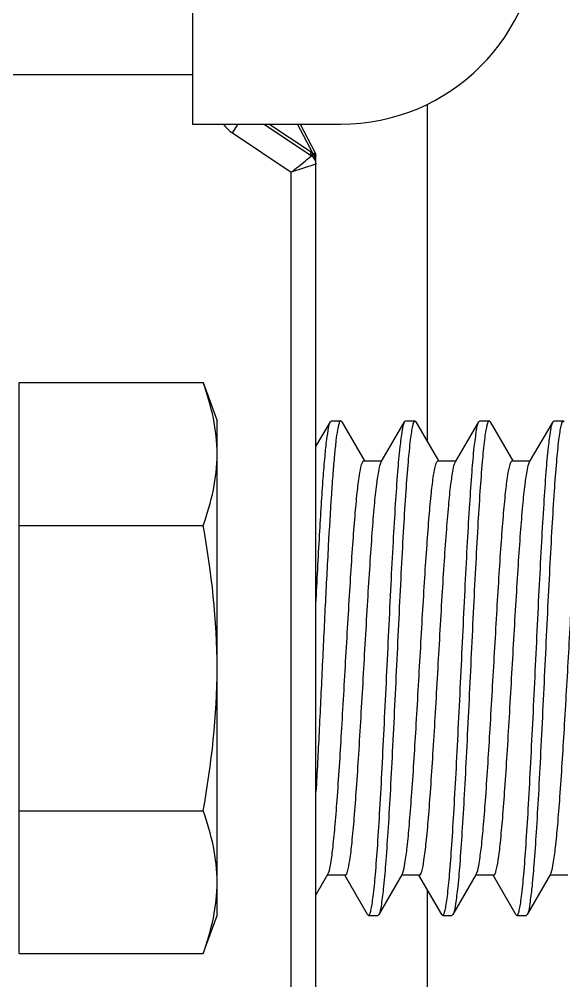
# Model space of a CAD drawing. Extents: x 1382187 to 1725648, y 860327 to 1571294.
# Drawn here: x 1530064.7 to 1530154.7, y 1227801.3 to 1227960.3 of the extents above; entities that cross this region are included whole.
import ezdxf

# ---------------------------------------------------------------- set-up
doc = ezdxf.new("R2010")
doc.units = 0
doc.header["$LTSCALE"] = 1000
doc.header["$MEASUREMENT"] = 0

msp = doc.modelspace()

# ---------------------------------------------------------------- linework, layer by layer
for p, q in [((1530093.28, 1227963.39), (1530093.28, 1227942.94)), ((1530093.28, 1227951.12), (1530052.39, 1227951.12)), ((1530132.12, 1227946.26), (1530132.12, 1227890.49)), ((1530093.28, 1227942.94), (1530117.81, 1227942.94)), ((1530099.92, 1227941.51), (1530100.87, 1227942.94)), ((1530105.14, 1227942.94), (1530113, 1227937.71)), ((1530112.93, 1227938.34), (1530105.94, 1227942.95)), ((1530113.19, 1227938.14), (1530110.67, 1227942.94)), ((1530111.09, 1227942.94), (1530113.58, 1227938.23)), ((1530099.92, 1227941.51), (1530109.64, 1227935.03)), ((1530113.25, 1227938.04), (1530113.59, 1227938.23)), ((1530113.11, 1227937.9), (1530113.19, 1227938.14)), ((1530113.16, 1227937.65), (1530113.17, 1227937.6)), ((1530113.17, 1227937.6), (1530113.2, 1227937.54)), ((1530113.23, 1227938.1), (1530113.19, 1227938.14)), ((1530113.26, 1227938.05), (1530113.23, 1227938.1)), ((1530113.72, 1227769.64), (1530113.72, 1227937.65)), ((1530113.72, 1227936.35), (1530109.64, 1227935.03)), ((1530109.64, 1227770.95), (1530109.64, 1227935.03)), ((1530064.66, 1227900.21), (1530095.07, 1227900.21)), ((1530064.66, 1227805.78), (1530064.66, 1227900.21)), ((1530095.07, 1227900.21), (1530097.37, 1227893.88)), ((1530097.37, 1227812.1), (1530097.37, 1227893.88)), ((1530113.72, 1227889.63), (1530116.12, 1227893.74)), ((1530116.12, 1227893.74), (1530116.28, 1227893.88)), ((1530116.28, 1227893.88), (1530117.81, 1227893.88)), ((1530116.28, 1227893.88), (1530117.81, 1227893.88)), ((1530117.81, 1227893.88), (1530117.79, 1227893.88)), ((1530117.98, 1227893.74), (1530117.81, 1227893.88)), ((1530117.98, 1227893.74), (1530121.73, 1227887.26)), ((1530124.51, 1227887.09), (1530128.38, 1227893.74)), ((1530128.38, 1227893.74), (1530128.54, 1227893.88)), ((1530128.54, 1227893.88), (1530130.08, 1227893.88)), ((1530128.54, 1227893.88), (1530130.08, 1227893.88)), ((1530130.08, 1227893.88), (1530130.06, 1227893.88)), ((1530130.24, 1227893.74), (1530130.08, 1227893.88)), ((1530130.24, 1227893.74), (1530134, 1227887.26)), ((1530136.78, 1227887.09), (1530140.65, 1227893.74)), ((1530140.65, 1227893.74), (1530140.81, 1227893.88)), ((1530140.81, 1227893.88), (1530142.35, 1227893.88)), ((1530140.81, 1227893.88), (1530142.35, 1227893.88)), ((1530142.35, 1227893.88), (1530142.32, 1227893.88)), ((1530142.51, 1227893.74), (1530142.35, 1227893.88)), ((1530142.51, 1227893.74), (1530146.27, 1227887.26)), ((1530149.05, 1227887.09), (1530152.92, 1227893.74)), ((1530152.92, 1227893.74), (1530153.08, 1227893.88)), ((1530153.08, 1227893.88), (1530154.61, 1227893.88)), ((1530153.08, 1227893.88), (1530154.61, 1227893.88)), ((1530154.61, 1227893.88), (1530154.59, 1227893.88)), ((1530154.77, 1227893.74), (1530154.61, 1227893.88)), ((1530121.64, 1227887.26), (1530124.61, 1227887.26)), ((1530133.9, 1227887.26), (1530136.88, 1227887.26)), ((1530146.17, 1227887.26), (1530149.14, 1227887.26)), ((1530064.66, 1227876.6), (1530095.07, 1227876.6)), ((1530064.66, 1227829.39), (1530095.07, 1227829.39)), ((1530115.7, 1227818.89), (1530115.6, 1227818.73)), ((1530115.7, 1227818.89), (1530115.81, 1227819.15)), ((1530127.96, 1227818.89), (1530124.11, 1227812.24)), ((1530127.96, 1227818.89), (1530128.07, 1227819.14)), ((1530140.23, 1227818.89), (1530136.37, 1227812.24)), ((1530140.23, 1227818.89), (1530140.34, 1227819.13)), ((1530152.5, 1227818.89), (1530148.64, 1227812.24)), ((1530152.5, 1227818.89), (1530152.6, 1227819.12)), ((1530115.6, 1227818.73), (1530113.72, 1227815.49)), ((1530118.57, 1227818.73), (1530115.6, 1227818.73)), ((1530122.25, 1227812.24), (1530118.48, 1227818.73)), ((1530130.84, 1227818.73), (1530127.87, 1227818.73)), ((1530134.52, 1227812.24), (1530130.74, 1227818.73)), ((1530143.1, 1227818.73), (1530140.13, 1227818.73)), ((1530146.78, 1227812.24), (1530143.01, 1227818.73)), ((1530155.37, 1227818.73), (1530152.4, 1227818.73)), ((1530132.12, 1227816.35), (1530132.12, 1227759.73)), ((1530095.07, 1227805.78), (1530097.37, 1227812.1)), ((1530122.25, 1227812.24), (1530122.41, 1227812.1)), ((1530122.41, 1227812.1), (1530122.43, 1227812.11)), ((1530122.41, 1227812.1), (1530123.95, 1227812.1)), ((1530122.41, 1227812.1), (1530123.95, 1227812.1)), ((1530124.11, 1227812.24), (1530123.95, 1227812.1)), ((1530134.52, 1227812.24), (1530134.68, 1227812.1)), ((1530134.68, 1227812.1), (1530134.7, 1227812.11)), ((1530134.68, 1227812.1), (1530136.21, 1227812.1)), ((1530134.68, 1227812.1), (1530136.21, 1227812.1)), ((1530136.37, 1227812.24), (1530136.21, 1227812.1)), ((1530146.78, 1227812.24), (1530146.94, 1227812.1)), ((1530146.94, 1227812.1), (1530146.97, 1227812.11)), ((1530146.94, 1227812.1), (1530148.48, 1227812.1)), ((1530146.94, 1227812.1), (1530148.48, 1227812.1)), ((1530148.64, 1227812.24), (1530148.48, 1227812.1)), ((1530064.66, 1227805.78), (1530095.07, 1227805.78))]:
    msp.add_line(p, q)
for centre, radius, start, end in [((1530117.81, 1227975.66), 32.71, 270, 0), ((1530103.09, 1227946.27), 5.72, 215.8765, 236.3099), ((1530111.36, 1227935.95), 2.85, 50.0267, 56.6343), ((1530112.09, 1227936.35), 1.64, 0, 56.3099), ((1530113.08, 1227937.31), 0.75, 70.338, 76.9912), ((1530111.35, 1227936.81), 2.28, 28.8038, 32.2564), ((1530113.05, 1227937.21), 0.853, 65.1804, 70.3543), ((1530111.25, 1227936.75), 2.41, 27.7889, 28.824), ((1530111.08, 1227936.67), 2.59, 22.9098, 27.7391), ((1530113, 1227937.11), 0.965, 60.8148, 65.1876), ((1530112.94, 1227937.01), 1.08, 57.2542, 60.8239), ((1530110.79, 1227936.54), 2.91, 18.3861, 22.9192), ((1530113.01, 1227937.11), 0.96, 55.2626, 57.3148), ((1530110, 1227936.35), 3.73, 359.9603, 9.4682)]:
    msp.add_arc(centre, radius, start, end)
for points, knots in [([(1530112.9, 1227937.84), (1530112.89, 1227937.87), (1530112.86, 1227938.04), (1530112.89, 1227938.21), (1530112.93, 1227938.34)], [0, 0, 0, 0, 0.201666, 1, 1, 1, 1]), ([(1530109.64, 1227935.03), (1530110.42, 1227935.65), (1530111.57, 1227936.51), (1530112.63, 1227937.47), (1530113, 1227937.71)], [0, 0, 0, 0, 0.698346, 1, 1, 1, 1]), ([(1530113.15, 1227937.59), (1530113.09, 1227937.64), (1530113.08, 1227937.77), (1530113.1, 1227937.86), (1530113.11, 1227937.9)], [0, 0, 0, 0, 0.671481, 1, 1, 1, 1]), ([(1530113.26, 1227938.05), (1530113.24, 1227938.02), (1530113.19, 1227937.89), (1530113.15, 1227937.75), (1530113.16, 1227937.65)], [0, 0, 0, 0, 0.307942, 1, 1, 1, 1]), ([(1530113.71, 1227937.85), (1530113.71, 1227937.82), (1530113.7, 1227937.77), (1530113.68, 1227937.71), (1530113.67, 1227937.68)], [0, 0, 0, 0, 0.48312, 1, 1, 1, 1]), ([(1530097.37, 1227888.4), (1530097.37, 1227890.39), (1530096.93, 1227894.42), (1530095.76, 1227898.29), (1530095.07, 1227900.21)], [0, 0, 0, 0, 0.493589, 1, 1, 1, 1]), ([(1530117.79, 1227893.88), (1530117.64, 1227893.84), (1530117.46, 1227893.2), (1530117.23, 1227892.21), (1530116.99, 1227890.39), (1530116.75, 1227888.03), (1530116.5, 1227885.05), (1530116.15, 1227880.05), (1530115.72, 1227872.77), (1530115.23, 1227863.16), (1530114.74, 1227852.87), (1530114.25, 1227842.58), (1530113.91, 1227835.81), (1530113.72, 1227832.54)], [0, 0, 0, 0, 0.007805, 0.026033, 0.05491, 0.094055, 0.142842, 0.200464, 0.338231, 0.498126, 0.669393, 0.840521, 1, 1, 1, 1]), ([(1530113.72, 1227863.62), (1530113.91, 1227867.43), (1530114.19, 1227872.9), (1530114.6, 1227879.82), (1530114.89, 1227884.15), (1530115.19, 1227887.75), (1530115.46, 1227890.55), (1530115.76, 1227892.44), (1530115.94, 1227893.44), (1530116.12, 1227893.74)], [0, 0, 0, 0, 0.377827, 0.543307, 0.687889, 0.808224, 0.901551, 0.96582, 1, 1, 1, 1]), ([(1530122.43, 1227812.11), (1530122.53, 1227812.13), (1530122.68, 1227812.46), (1530122.84, 1227813.03), (1530123.02, 1227814.02), (1530123.29, 1227815.98), (1530123.6, 1227819.27), (1530123.96, 1227824.08), (1530124.32, 1227829.95), (1530124.68, 1227836.65), (1530125.04, 1227843.94), (1530125.53, 1227854.07), (1530126, 1227864.09), (1530126.5, 1227873.62), (1530126.86, 1227879.83), (1530127.23, 1227885.06), (1530127.56, 1227889.15), (1530127.95, 1227891.88), (1530128.15, 1227893.33), (1530128.38, 1227893.74)], [0, 0, 0, 0, 0.003605, 0.011246, 0.023192, 0.039401, 0.084083, 0.143772, 0.216343, 0.299189, 0.389323, 0.483494, 0.670333, 0.756261, 0.832983, 0.897738, 0.948215, 0.982645, 1, 1, 1, 1]), ([(1530130.06, 1227893.88), (1530129.96, 1227893.85), (1530129.81, 1227893.52), (1530129.65, 1227892.95), (1530129.47, 1227891.97), (1530129.21, 1227890.01), (1530128.89, 1227886.72), (1530128.54, 1227881.9), (1530128.17, 1227876.03), (1530127.81, 1227869.33), (1530127.45, 1227862.04), (1530126.96, 1227851.92), (1530126.49, 1227841.9), (1530125.99, 1227832.37), (1530125.63, 1227826.16), (1530125.26, 1227820.93), (1530124.94, 1227816.84), (1530124.55, 1227814.1), (1530124.35, 1227812.65), (1530124.11, 1227812.24)], [0, 0, 0, 0, 0.00361, 0.011255, 0.023204, 0.039415, 0.084097, 0.143782, 0.216343, 0.299177, 0.389297, 0.483455, 0.670273, 0.756196, 0.832918, 0.89768, 0.94817, 0.98262, 1, 1, 1, 1]), ([(1530134.7, 1227812.11), (1530134.8, 1227812.13), (1530134.95, 1227812.46), (1530135.11, 1227813.03), (1530135.29, 1227814.02), (1530135.55, 1227815.98), (1530135.87, 1227819.27), (1530136.22, 1227824.09), (1530136.58, 1227829.95), (1530136.95, 1227836.65), (1530137.31, 1227843.95), (1530137.8, 1227854.08), (1530138.27, 1227864.09), (1530138.77, 1227873.63), (1530139.13, 1227879.83), (1530139.5, 1227885.06), (1530139.82, 1227889.15), (1530140.21, 1227891.88), (1530140.41, 1227893.33), (1530140.65, 1227893.74)], [0, 0, 0, 0, 0.003608, 0.011251, 0.0232, 0.039412, 0.0841, 0.143792, 0.216367, 0.299219, 0.389358, 0.48353, 0.670361, 0.756278, 0.832994, 0.897746, 0.94822, 0.982647, 1, 1, 1, 1]), ([(1530142.32, 1227893.88), (1530142.23, 1227893.85), (1530142.08, 1227893.52), (1530141.92, 1227892.95), (1530141.74, 1227891.97), (1530141.47, 1227890.01), (1530141.16, 1227886.72), (1530140.8, 1227881.9), (1530140.44, 1227876.03), (1530140.08, 1227869.33), (1530139.71, 1227862.04), (1530139.23, 1227851.91), (1530138.75, 1227841.9), (1530138.25, 1227832.36), (1530137.9, 1227826.16), (1530137.53, 1227820.93), (1530137.2, 1227816.84), (1530136.81, 1227814.1), (1530136.61, 1227812.65), (1530136.37, 1227812.24)], [0, 0, 0, 0, 0.00361, 0.011257, 0.023207, 0.03942, 0.084107, 0.143795, 0.216358, 0.299194, 0.38932, 0.48348, 0.67029, 0.756208, 0.832927, 0.897686, 0.948174, 0.982621, 1, 1, 1, 1]), ([(1530146.97, 1227812.11), (1530147.06, 1227812.13), (1530147.21, 1227812.46), (1530147.37, 1227813.03), (1530147.55, 1227814.02), (1530147.82, 1227815.98), (1530148.13, 1227819.27), (1530148.49, 1227824.08), (1530148.85, 1227829.95), (1530149.21, 1227836.65), (1530149.58, 1227843.94), (1530150.06, 1227854.07), (1530150.54, 1227864.09), (1530151.04, 1227873.62), (1530151.4, 1227879.83), (1530151.76, 1227885.06), (1530152.09, 1227889.15), (1530152.48, 1227891.88), (1530152.68, 1227893.33), (1530152.92, 1227893.74)], [0, 0, 0, 0, 0.003605, 0.011246, 0.023191, 0.0394, 0.084081, 0.143769, 0.21634, 0.299187, 0.389322, 0.483492, 0.670333, 0.756258, 0.832977, 0.897734, 0.948214, 0.982646, 1, 1, 1, 1]), ([(1530154.59, 1227893.88), (1530154.49, 1227893.85), (1530154.34, 1227893.52), (1530154.18, 1227892.95), (1530154, 1227891.97), (1530153.74, 1227890.01), (1530153.42, 1227886.72), (1530153.07, 1227881.9), (1530152.71, 1227876.03), (1530152.34, 1227869.33), (1530151.98, 1227862.04), (1530151.49, 1227851.91), (1530151.02, 1227841.9), (1530150.52, 1227832.37), (1530150.16, 1227826.16), (1530149.79, 1227820.93), (1530149.47, 1227816.84), (1530149.08, 1227814.1), (1530148.88, 1227812.65), (1530148.64, 1227812.24)], [0, 0, 0, 0, 0.003609, 0.011254, 0.023203, 0.039414, 0.084098, 0.143785, 0.216348, 0.299182, 0.389306, 0.483467, 0.670283, 0.7562, 0.83292, 0.897683, 0.948173, 0.982621, 1, 1, 1, 1]), ([(1530095.07, 1227876.6), (1530095.76, 1227878.51), (1530096.93, 1227882.38), (1530097.37, 1227886.42), (1530097.37, 1227888.4)], [0, 0, 0, 0, 0.506411, 1, 1, 1, 1]), ([(1530115.81, 1227819.15), (1530116, 1227819.66), (1530116.25, 1227821.09), (1530116.6, 1227823.76), (1530116.94, 1227827.45), (1530117.45, 1227833.98), (1530118.03, 1227843.49), (1530118.6, 1227853.56), (1530119.08, 1227861.86), (1530119.44, 1227867.77), (1530119.79, 1227873.17), (1530120.15, 1227877.86), (1530120.5, 1227881.7), (1530120.83, 1227884.53), (1530121.15, 1227886.27), (1530121.38, 1227887.03), (1530121.56, 1227887.26), (1530121.64, 1227887.26)], [0, 0, 0, 0, 0.023657, 0.063412, 0.118049, 0.185727, 0.350546, 0.535324, 0.627293, 0.714724, 0.794598, 0.864159, 0.92102, 0.963257, 0.989538, 0.996565, 1, 1, 1, 1]), ([(1530118.57, 1227818.73), (1530118.65, 1227818.73), (1530118.83, 1227818.97), (1530119.07, 1227819.76), (1530119.4, 1227821.57), (1530119.73, 1227824.49), (1530120.09, 1227828.48), (1530120.45, 1227833.33), (1530120.82, 1227838.9), (1530121.18, 1227844.97), (1530121.67, 1227853.44), (1530122.14, 1227861.84), (1530122.64, 1227869.86), (1530123, 1227875.11), (1530123.36, 1227879.55), (1530123.7, 1227883.06), (1530124.07, 1227885.45), (1530124.3, 1227886.72), (1530124.51, 1227887.09)], [0, 0, 0, 0, 0.003516, 0.010771, 0.037949, 0.081609, 0.140308, 0.211978, 0.294061, 0.383613, 0.477416, 0.664254, 0.750572, 0.827952, 0.893624, 0.945254, 0.981055, 1, 1, 1, 1]), ([(1530128.07, 1227819.14), (1530128.26, 1227819.64), (1530128.51, 1227821.07), (1530128.86, 1227823.73), (1530129.2, 1227827.42), (1530129.71, 1227833.95), (1530130.3, 1227843.46), (1530130.87, 1227853.53), (1530131.34, 1227861.83), (1530131.7, 1227867.75), (1530132.06, 1227873.15), (1530132.41, 1227877.85), (1530132.76, 1227881.7), (1530133.09, 1227884.52), (1530133.41, 1227886.27), (1530133.65, 1227887.03), (1530133.83, 1227887.26), (1530133.9, 1227887.26)], [0, 0, 0, 0, 0.023519, 0.06316, 0.117709, 0.18533, 0.350118, 0.534956, 0.626978, 0.714471, 0.794408, 0.86403, 0.920944, 0.963223, 0.989529, 0.996563, 1, 1, 1, 1]), ([(1530130.84, 1227818.73), (1530130.92, 1227818.73), (1530131.1, 1227818.97), (1530131.34, 1227819.76), (1530131.67, 1227821.57), (1530132, 1227824.49), (1530132.36, 1227828.48), (1530132.72, 1227833.33), (1530133.08, 1227838.9), (1530133.45, 1227844.97), (1530133.93, 1227853.44), (1530134.41, 1227861.84), (1530134.9, 1227869.86), (1530135.26, 1227875.11), (1530135.63, 1227879.55), (1530135.96, 1227883.06), (1530136.33, 1227885.45), (1530136.56, 1227886.72), (1530136.78, 1227887.09)], [0, 0, 0, 0, 0.003516, 0.010771, 0.037949, 0.081609, 0.140308, 0.211978, 0.294061, 0.383613, 0.477416, 0.664254, 0.750572, 0.827952, 0.893624, 0.945254, 0.981055, 1, 1, 1, 1]), ([(1530140.34, 1227819.13), (1530140.52, 1227819.63), (1530140.77, 1227821.06), (1530141.13, 1227823.71), (1530141.47, 1227827.38), (1530141.97, 1227833.91), (1530142.56, 1227843.43), (1530143.13, 1227853.5), (1530143.61, 1227861.81), (1530143.97, 1227867.73), (1530144.32, 1227873.14), (1530144.68, 1227877.84), (1530145.03, 1227881.69), (1530145.36, 1227884.52), (1530145.68, 1227886.26), (1530145.92, 1227887.03), (1530146.09, 1227887.26), (1530146.17, 1227887.26)], [0, 0, 0, 0, 0.023381, 0.062907, 0.11737, 0.184933, 0.349689, 0.534588, 0.626663, 0.714217, 0.794218, 0.863901, 0.920868, 0.963188, 0.98952, 0.996561, 1, 1, 1, 1]), ([(1530143.1, 1227818.73), (1530143.19, 1227818.73), (1530143.36, 1227818.97), (1530143.61, 1227819.76), (1530143.93, 1227821.57), (1530144.27, 1227824.49), (1530144.63, 1227828.48), (1530144.99, 1227833.33), (1530145.35, 1227838.9), (1530145.71, 1227844.97), (1530146.2, 1227853.44), (1530146.67, 1227861.84), (1530147.17, 1227869.86), (1530147.53, 1227875.11), (1530147.89, 1227879.55), (1530148.23, 1227883.06), (1530148.6, 1227885.45), (1530148.83, 1227886.72), (1530149.05, 1227887.09)], [0, 0, 0, 0, 0.003516, 0.010771, 0.037949, 0.081609, 0.140308, 0.211978, 0.294061, 0.383613, 0.477416, 0.664254, 0.750571, 0.827952, 0.893624, 0.945254, 0.981055, 1, 1, 1, 1]), ([(1530152.6, 1227819.12), (1530152.79, 1227819.62), (1530153.04, 1227821.04), (1530153.39, 1227823.68), (1530153.73, 1227827.35), (1530154.24, 1227833.88), (1530154.83, 1227843.39), (1530155.4, 1227853.47), (1530155.87, 1227861.78), (1530156.23, 1227867.71), (1530156.59, 1227873.12), (1530156.94, 1227877.83), (1530157.29, 1227881.69), (1530157.62, 1227884.52), (1530157.94, 1227886.26), (1530158.18, 1227887.03), (1530158.36, 1227887.26), (1530158.44, 1227887.26)], [0, 0, 0, 0, 0.023243, 0.062653, 0.117029, 0.184534, 0.349259, 0.534218, 0.626347, 0.713963, 0.794028, 0.863772, 0.920792, 0.963153, 0.989511, 0.996558, 1, 1, 1, 1]), ([(1530097.37, 1227817.58), (1530097.37, 1227819.57), (1530096.93, 1227823.6), (1530095.76, 1227827.47), (1530095.07, 1227829.39)], [0, 0, 0, 0, 0.493589, 1, 1, 1, 1]), ([(1530095.07, 1227805.78), (1530095.76, 1227807.69), (1530096.93, 1227811.56), (1530097.37, 1227815.6), (1530097.37, 1227817.58)], [0, 0, 0, 0, 0.506411, 1, 1, 1, 1])]:
    msp.add_open_spline(points, degree=3, knots=knots)
for points in [[(1530113.58, 1227938.23), (1530113.64, 1227938.11), (1530113.71, 1227937.98), (1530113.71, 1227937.85)], [(1530113.55, 1227937.46), (1530113.6, 1227937.3), (1530113.65, 1227937.13), (1530113.67, 1227936.96)], [(1530113.72, 1227937.65), (1530113.72, 1227937.75), (1530113.64, 1227937.84), (1530113.56, 1227937.9)], [(1530097.37, 1227852.99), (1530097.37, 1227860.9), (1530096.48, 1227868.82), (1530095.07, 1227876.6)], [(1530095.07, 1227829.39), (1530096.48, 1227837.16), (1530097.37, 1227845.09), (1530097.37, 1227852.99)]]:
    msp.add_open_spline(points, degree=3)

doc.saveas('drawing.dxf')
